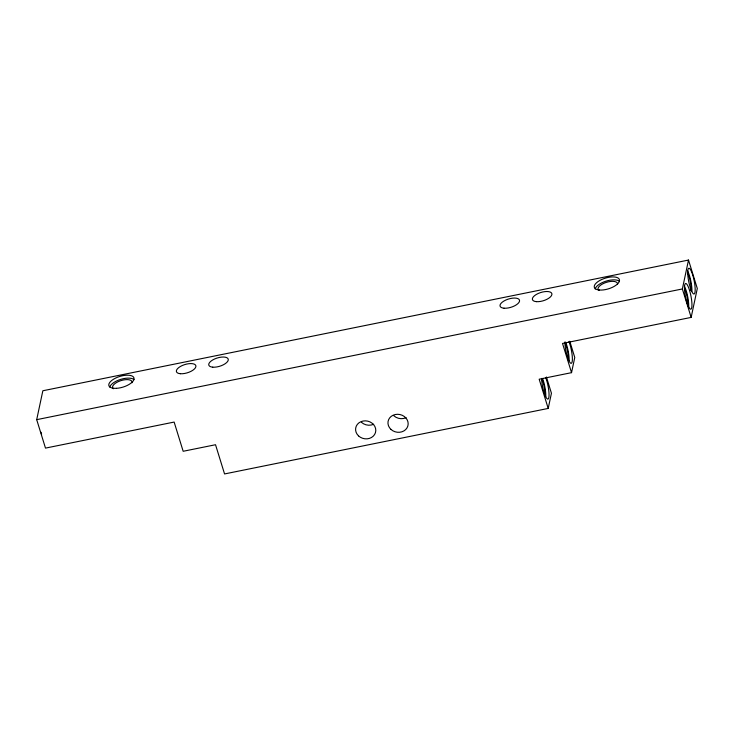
<?xml version="1.0" encoding="UTF-8"?>
<svg xmlns="http://www.w3.org/2000/svg" width="734" height="734" viewBox="0 0 734 734"><rect width="100%" height="100%" fill="white"/><g stroke="black" fill="none" stroke-linecap="round" stroke-linejoin="round"><path stroke-width="1.1" d="M36.7 419.664L42.847 390.763L688.51 260.056L697.3 288.499L691.153 317.4L562.51 343.448L571.538 372.661L539.178 379.212L548.206 408.425L224.558 473.944L215.53 444.731L183.17 451.282L174.142 422.068L45.49 448.107L36.7 419.664L682.363 288.957L688.51 260.056M548.206 408.425L551.436 393.231L546.417 377.001M571.538 372.661L574.768 357.467L569.758 341.237M682.363 288.957L691.153 317.4M41.618 434.207A13.129 2.743 78.6 0 1 41.003 432.234M687.703 273.323A10.166 2.119 78.6 0 1 690.914 290.591M687.556 270.846A13.129 2.743 78.6 0 1 691.923 291.196M684.473 288.517A10.166 2.119 78.6 0 1 687.685 305.784M684.308 286.012A13.129 2.743 78.6 0 1 688.492 308.317M568.933 341.53A13.129 2.743 78.6 0 1 572.382 359.486A13.129 2.743 78.6 0 1 568.566 359.908A13.129 2.743 78.6 0 1 564.896 341.98M545.775 377.753A13.129 2.743 78.6 0 1 549.05 395.158A13.129 2.743 78.6 0 1 545.49 396.25A13.129 2.743 78.6 0 1 541.6 379.038M541.564 378.414A10.166 2.119 78.6 0 1 544.94 394.158M542.527 378.414A13.129 2.743 78.6 0 1 545.775 396.589M406.095 417.664A10.166 8.964 12 0 1 393.864 415.783M373.643 424.252A10.166 8.964 12 0 1 361.431 422.27M564.896 342.64A10.166 2.119 78.6 0 1 568.116 359.908M565.685 342.191A13.129 2.743 78.6 0 1 569.125 360.403M598.843 290.49A10.166 4.312 -17.2 0 1 606.22 282.397A10.166 4.312 -17.2 0 1 617.523 284.453M595.191 288.976A13.129 5.569 -17.2 0 1 605.77 281.223A13.129 5.569 -17.2 0 1 619.331 281.186M113.375 388.763A10.166 4.312 -17.2 0 1 120.752 380.68A10.166 4.312 -17.2 0 1 132.056 382.735M109.77 387.047A13.129 5.569 -17.2 0 1 120.715 379.368A13.129 5.569 -17.2 0 1 134.028 379.597M684.538 289.572A13.129 2.743 78.6 0 0 690.63 309.207A13.129 2.743 78.6 0 0 689.492 290.196A13.129 2.743 78.6 0 0 684.538 289.572M687.758 274.323A13.129 2.743 78.6 0 0 693.841 294.004A13.129 2.743 78.6 0 0 692.74 275.057A13.129 2.743 78.6 0 0 687.758 274.323M536.407 301.656A10.166 4.312 -17.2 0 0 551.885 294.628A10.166 4.312 -17.2 0 0 538.132 293.517A10.166 4.312 -17.2 0 0 536.407 301.656M599.458 290.031A13.129 5.569 -17.2 0 0 619.459 280.948A13.129 5.569 -17.2 0 0 601.696 279.516A13.129 5.569 -17.2 0 0 599.458 290.031M504.038 308.207A10.166 4.312 -17.2 0 0 519.525 301.179A10.166 4.312 -17.2 0 0 505.772 300.068A10.166 4.312 -17.2 0 0 504.038 308.207M116.513 388.323A13.129 5.569 -17.2 0 0 133.964 377.918A13.129 5.569 -17.2 0 0 113.752 379.083A13.129 5.569 -17.2 0 0 116.513 388.323M180.399 373.725A10.166 4.312 -17.2 0 0 195.877 366.697A10.166 4.312 -17.2 0 0 182.124 365.587A10.166 4.312 -17.2 0 0 180.399 373.725M212.759 367.174A10.166 4.312 -17.2 0 0 228.246 360.146A10.166 4.312 -17.2 0 0 214.493 359.036A10.166 4.312 -17.2 0 0 212.759 367.174M390.974 429.408A10.166 8.964 12 0 0 407.856 425.995A10.166 8.964 12 0 0 395.332 414.508A10.166 8.964 12 0 0 390.974 429.408M358.531 435.895A10.166 8.964 12 0 0 375.459 432.629A10.166 8.964 12 0 0 363.064 421.041A10.166 8.964 12 0 0 358.531 435.895"/></g></svg>
